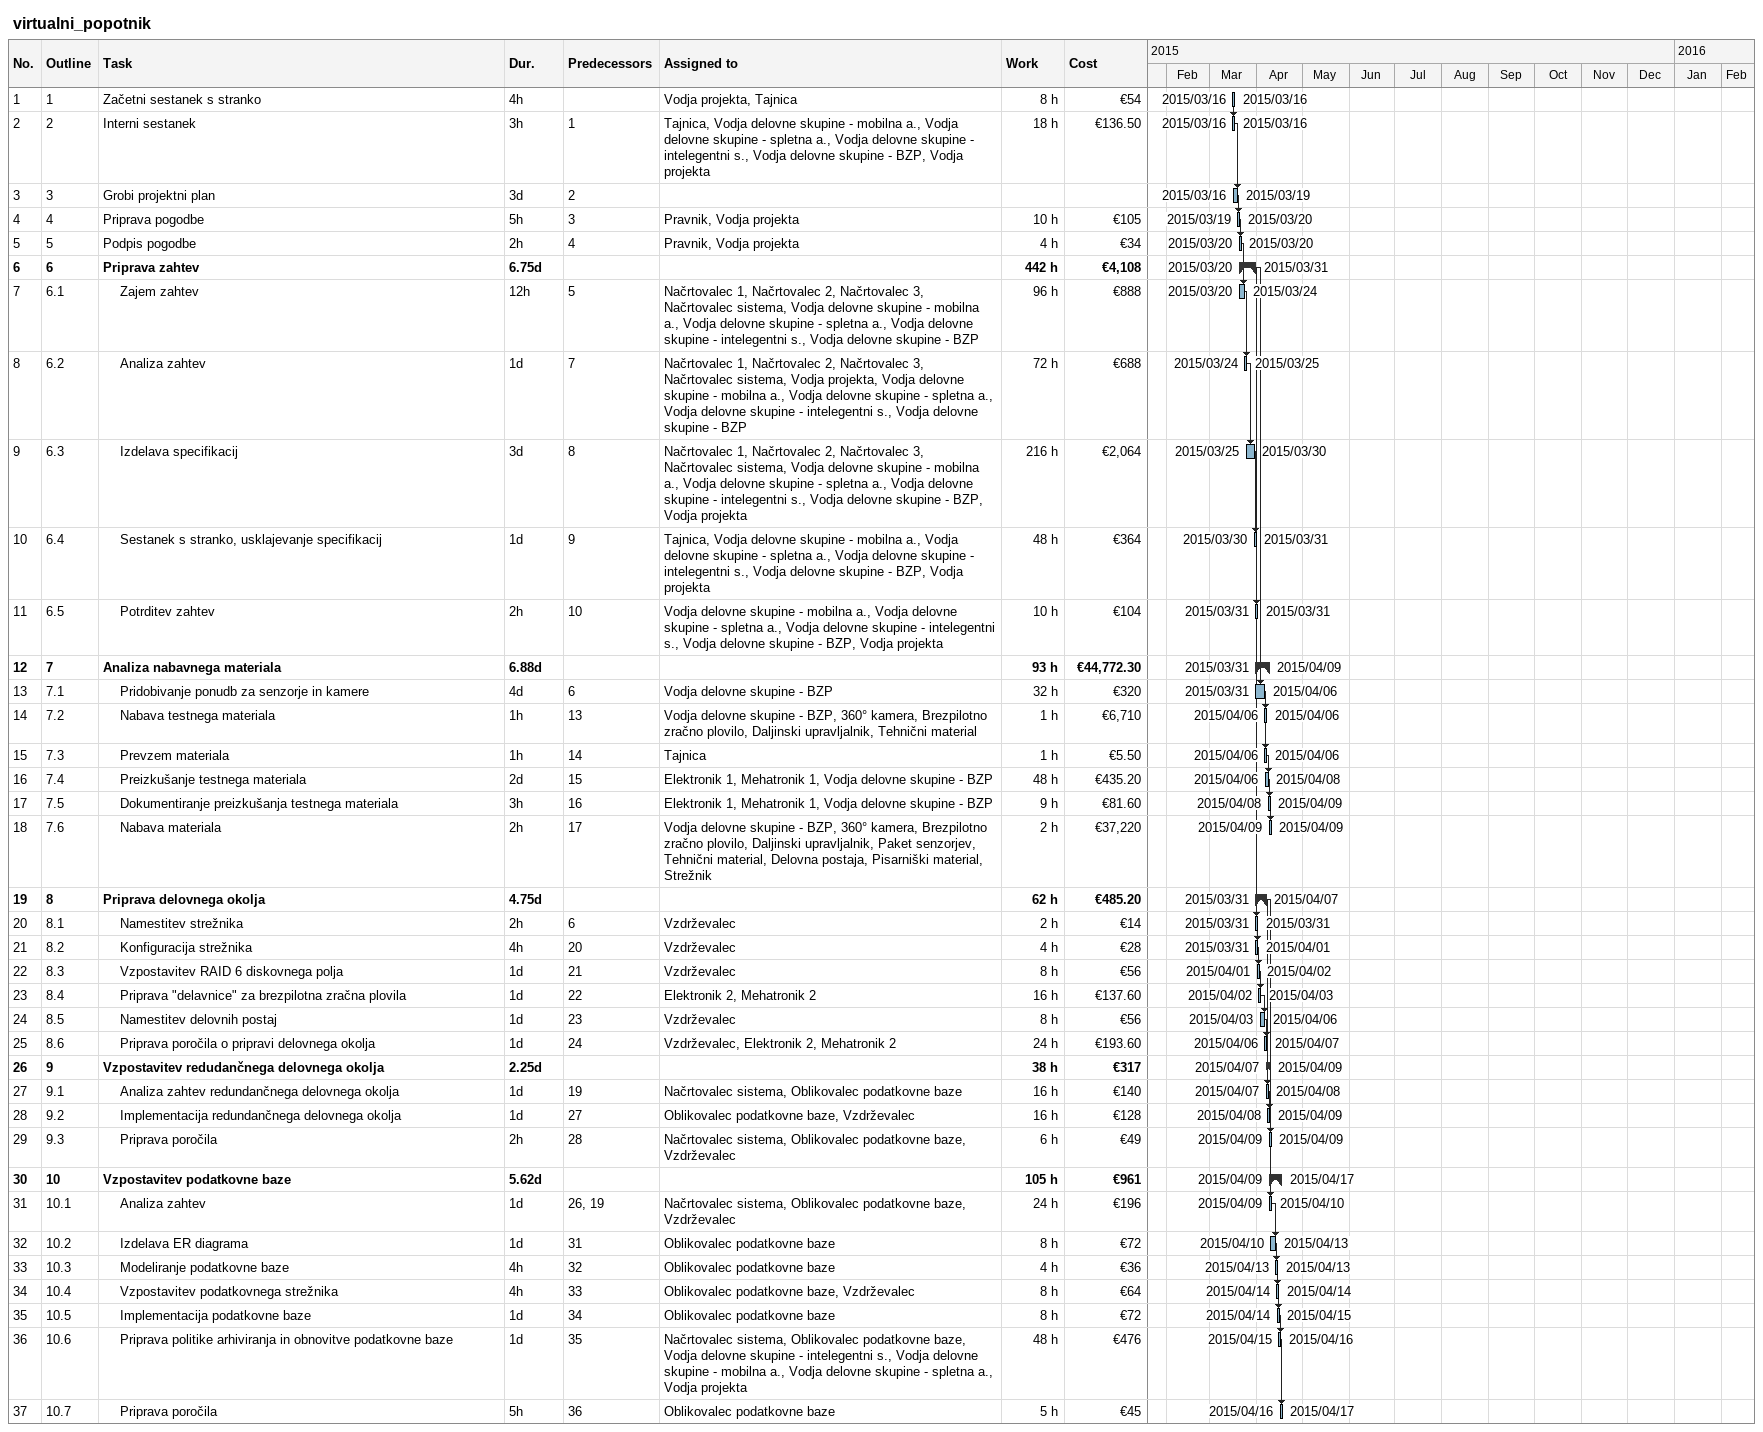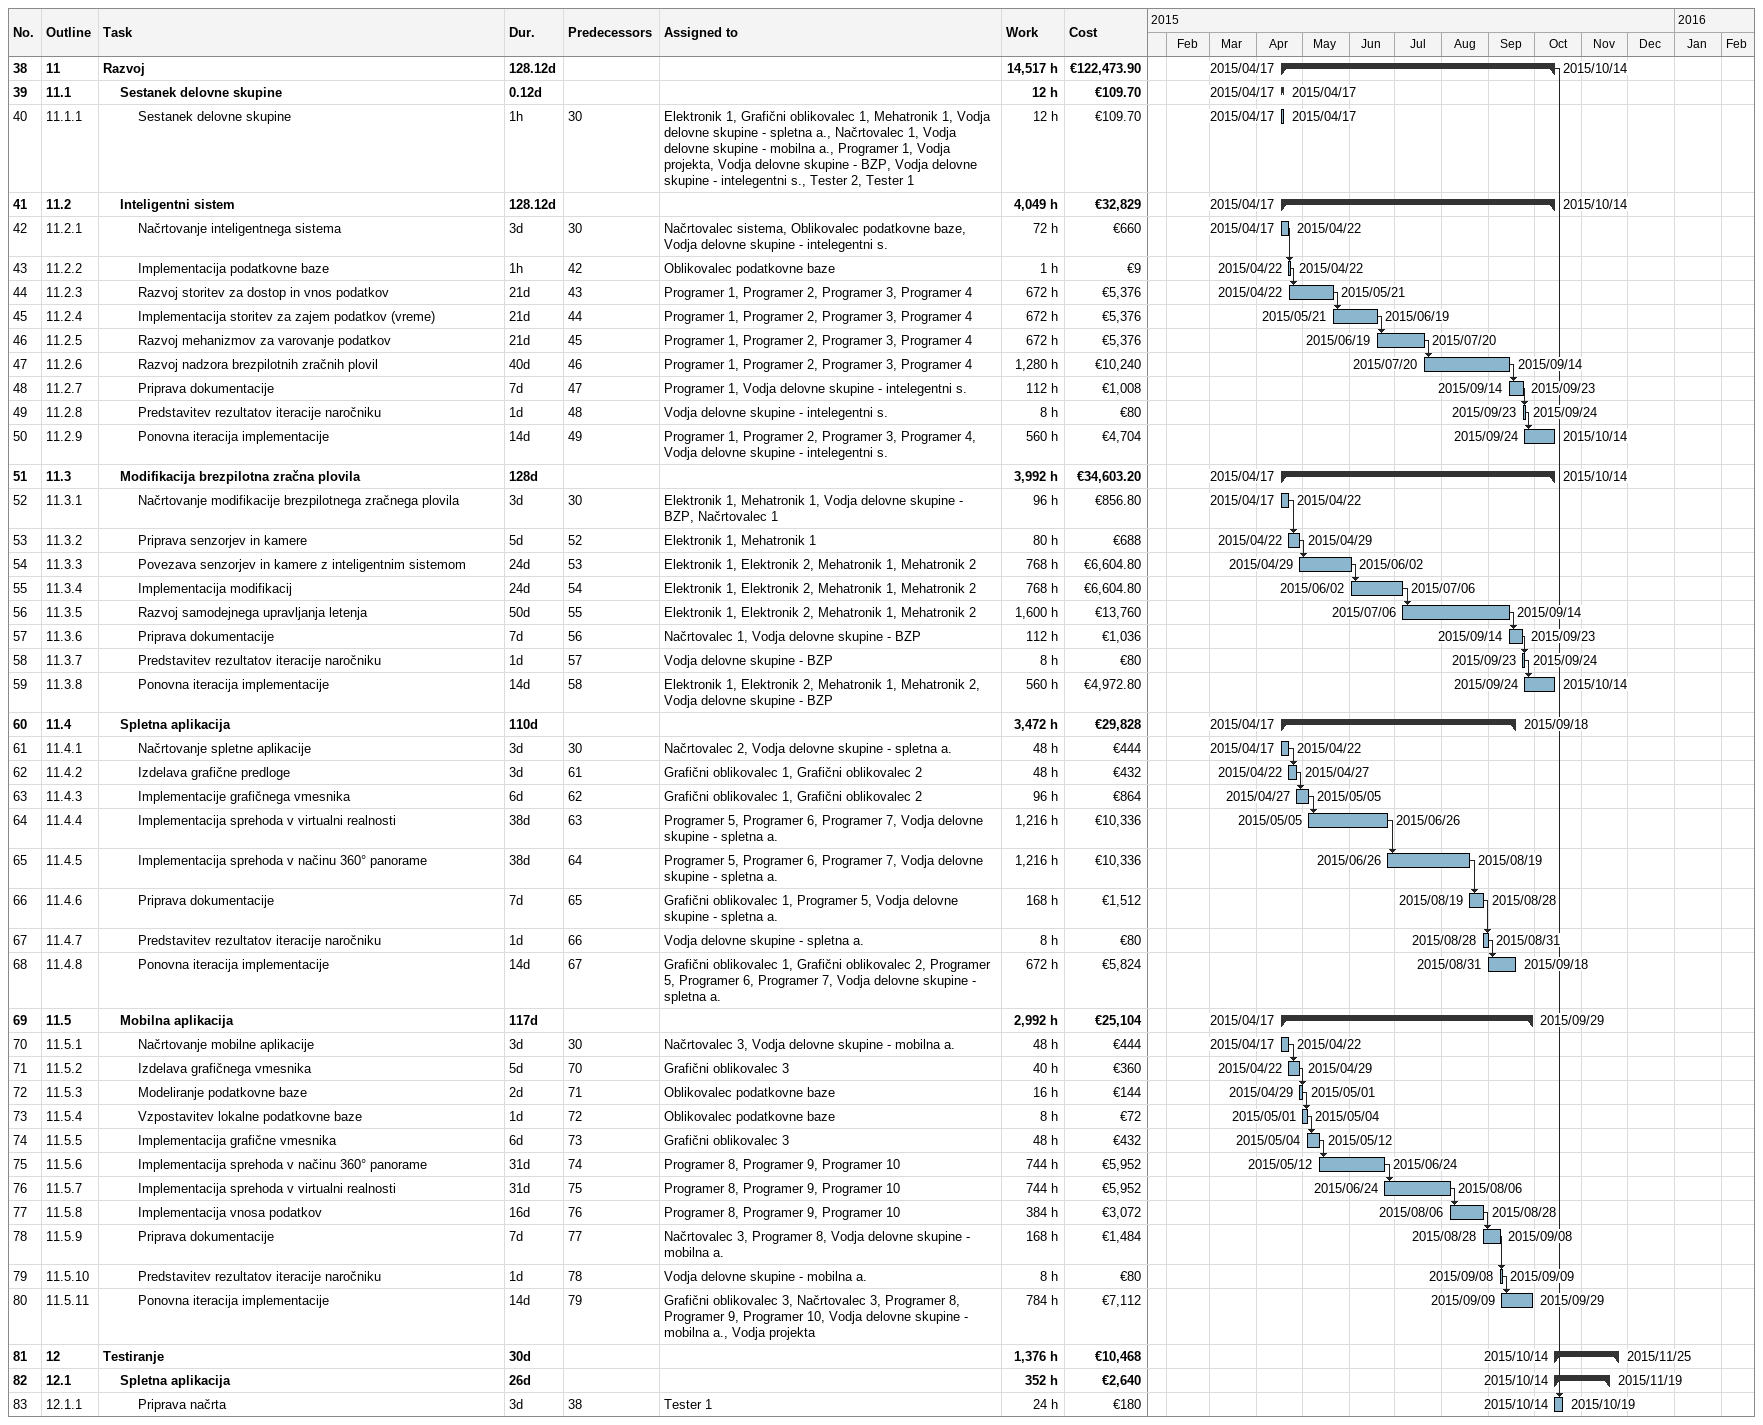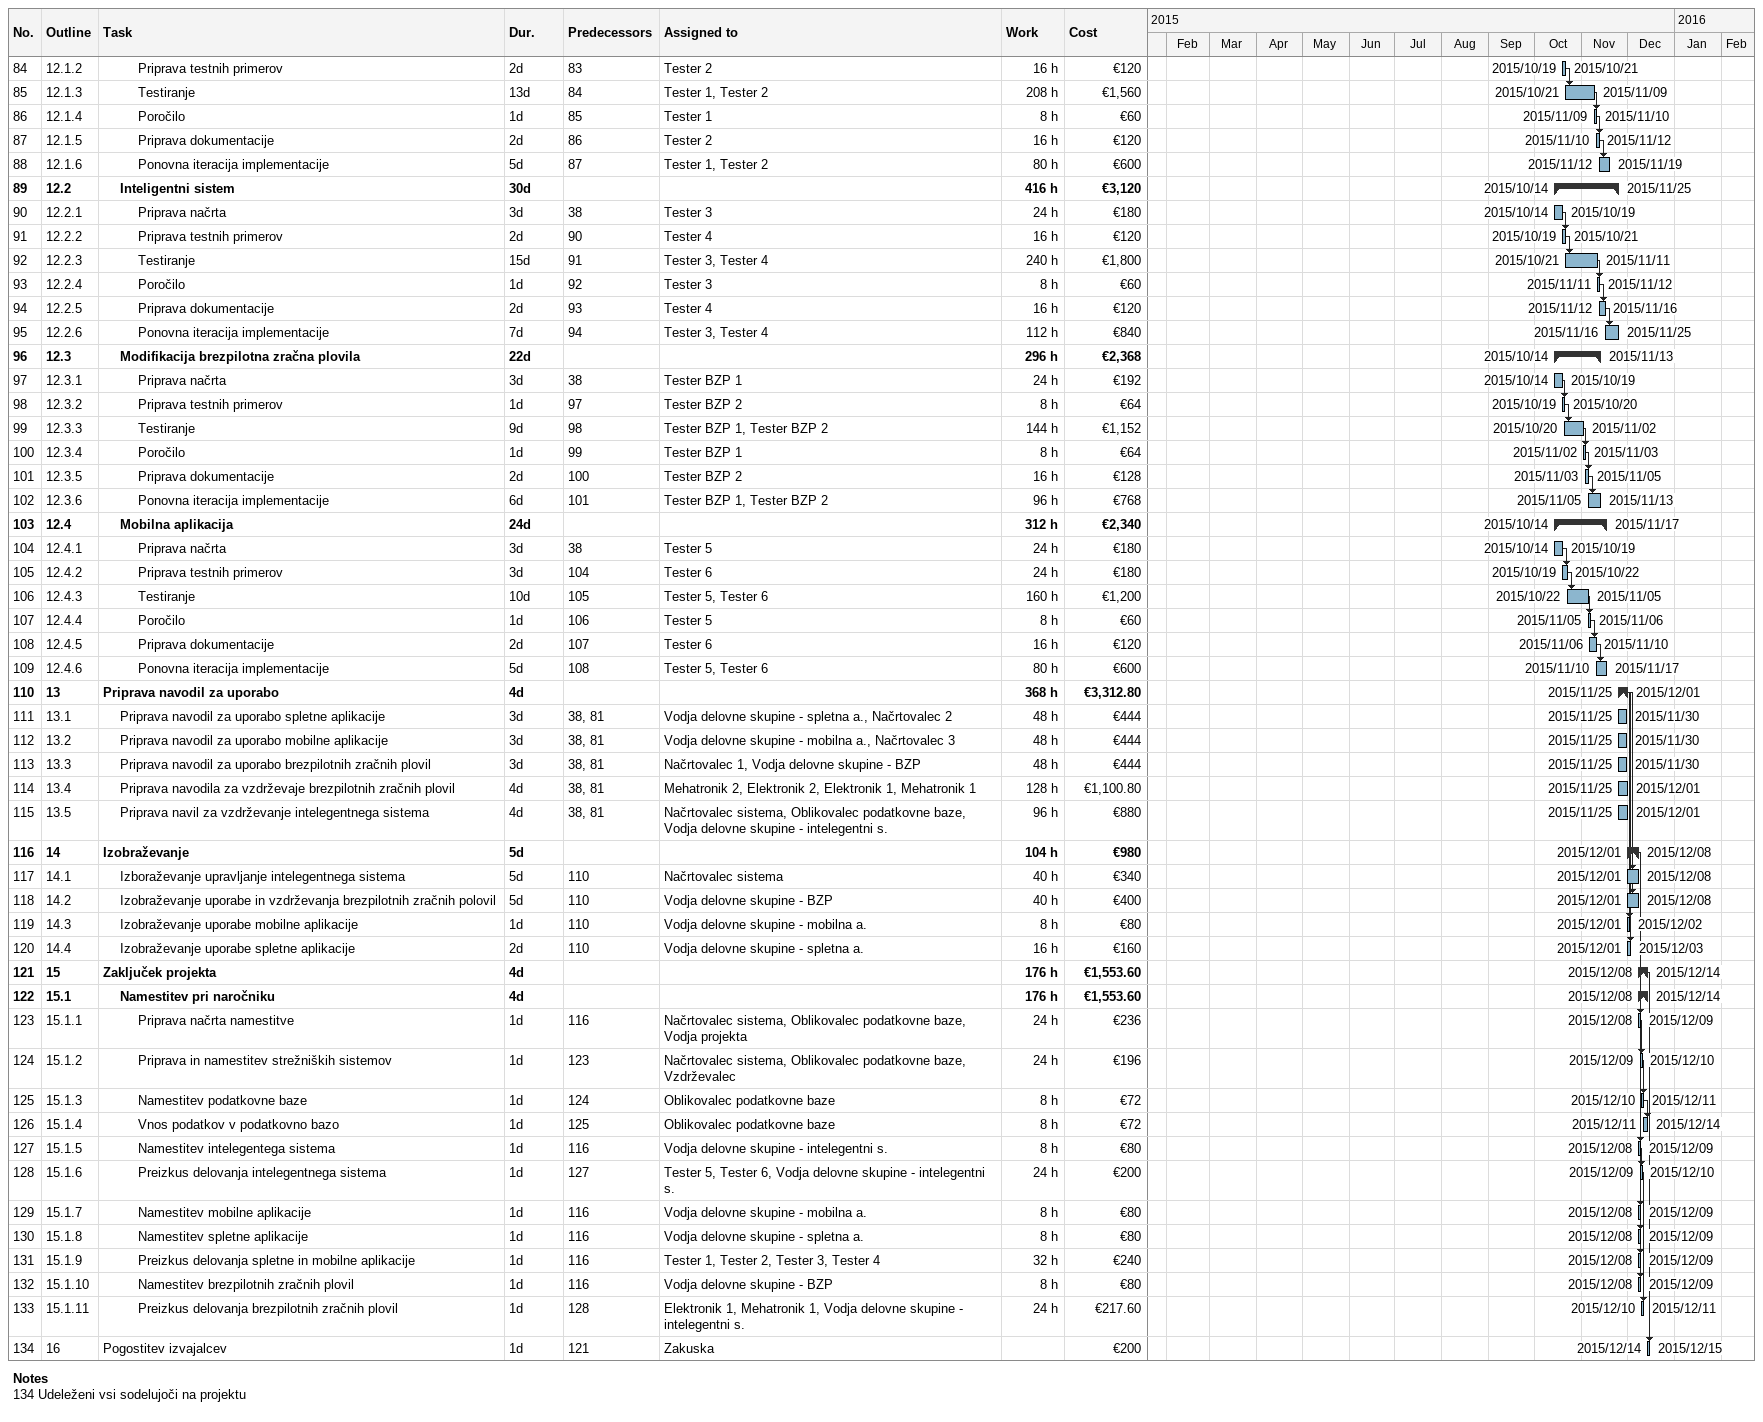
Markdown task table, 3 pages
virtualni_popotnik

| ID | WBS | Task | Duration | Start | Finish | Predecessors | Resources | Work (h) | Cost (€) |
|---|---|---|---|---|---|---|---|---|---|
| 1 | 1 | Začetni sestanek s stranko | 4h | 2015-03-16 | 2015-03-16 |  | Vodja projekta, Tajnica | 8 | 54 |
| 2 | 2 | Interni sestanek | 3h | 2015-03-16 | 2015-03-16 | 1 | Tajnica, Vodja delovne skupine - mobilna a., Vodja delovne skupine - spletna a., Vodja delovne skupine - intelegentni s., Vodja delovne skupine - BZP, Vodja projekta | 18 | 136.50 |
| 3 | 3 | Grobi projektni plan | 3d | 2015-03-16 | 2015-03-19 | 2 |  |  |  |
| 4 | 4 | Priprava pogodbe | 5h | 2015-03-19 | 2015-03-20 | 3 | Pravnik, Vodja projekta | 10 | 105 |
| 5 | 5 | Podpis pogodbe | 2h | 2015-03-20 | 2015-03-20 | 4 | Pravnik, Vodja projekta | 4 | 34 |
| 6 | 6 | **Priprava zahtev** | 6.75d | 2015-03-20 | 2015-03-31 |  |  | 442 | 4108 |
| 7 | 6.1 | Zajem zahtev | 12h | 2015-03-20 | 2015-03-24 | 5 | Načrtovalec 1, Načrtovalec 2, Načrtovalec 3, Načrtovalec sistema, Vodja delovne skupine - mobilna a., Vodja delovne skupine - spletna a., Vodja delovne skupine - intelegentni s., Vodja delovne skupine - BZP | 96 | 888 |
| 8 | 6.2 | Analiza zahtev | 1d | 2015-03-24 | 2015-03-25 | 7 | Načrtovalec 1, Načrtovalec 2, Načrtovalec 3, Načrtovalec sistema, Vodja projekta, Vodja delovne skupine - mobilna a., Vodja delovne skupine - spletna a., Vodja delovne skupine - intelegentni s., Vodja delovne skupine - BZP | 72 | 688 |
| 9 | 6.3 | Izdelava specifikacij | 3d | 2015-03-25 | 2015-03-30 | 8 | Načrtovalec 1, Načrtovalec 2, Načrtovalec 3, Načrtovalec sistema, Vodja delovne skupine - mobilna a., Vodja delovne skupine - spletna a., Vodja delovne skupine - intelegentni s., Vodja delovne skupine - BZP, Vodja projekta | 216 | 2064 |
| 10 | 6.4 | Sestanek s stranko, usklajevanje specifikacij | 1d | 2015-03-30 | 2015-03-31 | 9 | Tajnica, Vodja delovne skupine - mobilna a., Vodja delovne skupine - spletna a., Vodja delovne skupine - intelegentni s., Vodja delovne skupine - BZP, Vodja projekta | 48 | 364 |
| 11 | 6.5 | Potrditev zahtev | 2h | 2015-03-31 | 2015-03-31 | 10 | Vodja delovne skupine - mobilna a., Vodja delovne skupine - spletna a., Vodja delovne skupine - intelegentni s., Vodja delovne skupine - BZP, Vodja projekta | 10 | 104 |
| 12 | 7 | **Analiza nabavnega materiala** | 6.88d | 2015-03-31 | 2015-04-09 |  |  | 93 | 44772.30 |
| 13 | 7.1 | Pridobivanje ponudb za senzorje in kamere | 4d | 2015-03-31 | 2015-04-06 | 6 | Vodja delovne skupine - BZP | 32 | 320 |
| 14 | 7.2 | Nabava testnega materiala | 1h | 2015-04-06 | 2015-04-06 | 13 | Vodja delovne skupine - BZP, 360° kamera, Brezpilotno zračno plovilo, Daljinski upravljalnik, Tehnični material | 1 | 6710 |
| 15 | 7.3 | Prevzem materiala | 1h | 2015-04-06 | 2015-04-06 | 14 | Tajnica | 1 | 5.50 |
| 16 | 7.4 | Preizkušanje testnega materiala | 2d | 2015-04-06 | 2015-04-08 | 15 | Elektronik 1, Mehatronik 1, Vodja delovne skupine - BZP | 48 | 435.20 |
| 17 | 7.5 | Dokumentiranje preizkušanja testnega materiala | 3h | 2015-04-08 | 2015-04-09 | 16 | Elektronik 1, Mehatronik 1, Vodja delovne skupine - BZP | 9 | 81.60 |
| 18 | 7.6 | Nabava materiala | 2h | 2015-04-09 | 2015-04-09 | 17 | Vodja delovne skupine - BZP, 360° kamera, Brezpilotno zračno plovilo, Daljinski upravljalnik, Paket senzorjev, Tehnični material, Delovna postaja, Pisarniški material, Strežnik | 2 | 37220 |
| 19 | 8 | **Priprava delovnega okolja** | 4.75d | 2015-03-31 | 2015-04-07 |  |  | 62 | 485.20 |
| 20 | 8.1 | Namestitev strežnika | 2h | 2015-03-31 | 2015-03-31 | 6 | Vzdrževalec | 2 | 14 |
| 21 | 8.2 | Konfiguracija strežnika | 4h | 2015-03-31 | 2015-04-01 | 20 | Vzdrževalec | 4 | 28 |
| 22 | 8.3 | Vzpostavitev RAID 6 diskovnega polja | 1d | 2015-04-01 | 2015-04-02 | 21 | Vzdrževalec | 8 | 56 |
| 23 | 8.4 | Priprava "delavnice" za brezpilotna zračna plovila | 1d | 2015-04-02 | 2015-04-03 | 22 | Elektronik 2, Mehatronik 2 | 16 | 137.60 |
| 24 | 8.5 | Namestitev delovnih postaj | 1d | 2015-04-03 | 2015-04-06 | 23 | Vzdrževalec | 8 | 56 |
| 25 | 8.6 | Priprava poročila o pripravi delovnega okolja | 1d | 2015-04-06 | 2015-04-07 | 24 | Vzdrževalec, Elektronik 2, Mehatronik 2 | 24 | 193.60 |
| 26 | 9 | **Vzpostavitev redudančnega delovnega okolja** | 2.25d | 2015-04-07 | 2015-04-09 |  |  | 38 | 317 |
| 27 | 9.1 | Analiza zahtev redundančnega delovnega okolja | 1d | 2015-04-07 | 2015-04-08 | 19 | Načrtovalec sistema, Oblikovalec podatkovne baze | 16 | 140 |
| 28 | 9.2 | Implementacija redundančnega delovnega okolja | 1d | 2015-04-08 | 2015-04-09 | 27 | Oblikovalec podatkovne baze, Vzdrževalec | 16 | 128 |
| 29 | 9.3 | Priprava poročila | 2h | 2015-04-09 | 2015-04-09 | 28 | Načrtovalec sistema, Oblikovalec podatkovne baze, Vzdrževalec | 6 | 49 |
| 30 | 10 | **Vzpostavitev podatkovne baze** | 5.62d | 2015-04-09 | 2015-04-17 |  |  | 105 | 961 |
| 31 | 10.1 | Analiza zahtev | 1d | 2015-04-09 | 2015-04-10 | 26, 19 | Načrtovalec sistema, Oblikovalec podatkovne baze, Vzdrževalec | 24 | 196 |
| 32 | 10.2 | Izdelava ER diagrama | 1d | 2015-04-10 | 2015-04-13 | 31 | Oblikovalec podatkovne baze | 8 | 72 |
| 33 | 10.3 | Modeliranje podatkovne baze | 4h | 2015-04-13 | 2015-04-13 | 32 | Oblikovalec podatkovne baze | 4 | 36 |
| 34 | 10.4 | Vzpostavitev podatkovnega strežnika | 4h | 2015-04-14 | 2015-04-14 | 33 | Oblikovalec podatkovne baze, Vzdrževalec | 8 | 64 |
| 35 | 10.5 | Implementacija podatkovne baze | 1d | 2015-04-14 | 2015-04-15 | 34 | Oblikovalec podatkovne baze | 8 | 72 |
| 36 | 10.6 | Priprava politike arhiviranja in obnovitve podatkovne baze | 1d | 2015-04-15 | 2015-04-16 | 35 | Načrtovalec sistema, Oblikovalec podatkovne baze, Vodja delovne skupine - intelegentni s., Vodja delovne skupine - mobilna a., Vodja delovne skupine - spletna a., Vodja projekta | 48 | 476 |
| 37 | 10.7 | Priprava poročila | 5h | 2015-04-16 | 2015-04-17 | 36 | Oblikovalec podatkovne baze | 5 | 45 |
| 38 | 11 | **Razvoj** | 128.12d | 2015-04-17 | 2015-10-14 |  |  | 14517 | 122473.90 |
| 39 | 11.1 | **Sestanek delovne skupine** | 0.12d | 2015-04-17 | 2015-04-17 |  |  | 12 | 109.70 |
| 40 | 11.1.1 | Sestanek delovne skupine | 1h | 2015-04-17 | 2015-04-17 | 30 | Elektronik 1, Grafični oblikovalec 1, Mehatronik 1, Vodja delovne skupine - spletna a., Načrtovalec 1, Vodja delovne skupine - mobilna a., Programer 1, Vodja projekta, Vodja delovne skupine - BZP, Vodja delovne skupine - intelegentni s., Tester 2, Tester 1 | 12 | 109.70 |
| 41 | 11.2 | **Inteligentni sistem** | 128.12d | 2015-04-17 | 2015-10-14 |  |  | 4049 | 32829 |
| 42 | 11.2.1 | Načrtovanje inteligentnega sistema | 3d | 2015-04-17 | 2015-04-22 | 30 | Načrtovalec sistema, Oblikovalec podatkovne baze, Vodja delovne skupine - intelegentni s. | 72 | 660 |
| 43 | 11.2.2 | Implementacija podatkovne baze | 1h | 2015-04-22 | 2015-04-22 | 42 | Oblikovalec podatkovne baze | 1 | 9 |
| 44 | 11.2.3 | Razvoj storitev za dostop in vnos podatkov | 21d | 2015-04-22 | 2015-05-21 | 43 | Programer 1, Programer 2, Programer 3, Programer 4 | 672 | 5376 |
| 45 | 11.2.4 | Implementacija storitev za zajem podatkov (vreme) | 21d | 2015-05-21 | 2015-06-19 | 44 | Programer 1, Programer 2, Programer 3, Programer 4 | 672 | 5376 |
| 46 | 11.2.5 | Razvoj mehanizmov za varovanje podatkov | 21d | 2015-06-19 | 2015-07-20 | 45 | Programer 1, Programer 2, Programer 3, Programer 4 | 672 | 5376 |
| 47 | 11.2.6 | Razvoj nadzora brezpilotnih zračnih plovil | 40d | 2015-07-20 | 2015-09-14 | 46 | Programer 1, Programer 2, Programer 3, Programer 4 | 1280 | 10240 |
| 48 | 11.2.7 | Priprava dokumentacije | 7d | 2015-09-14 | 2015-09-23 | 47 | Programer 1, Vodja delovne skupine - intelegentni s. | 112 | 1008 |
| 49 | 11.2.8 | Predstavitev rezultatov iteracije naročniku | 1d | 2015-09-23 | 2015-09-24 | 48 | Vodja delovne skupine - intelegentni s. | 8 | 80 |
| 50 | 11.2.9 | Ponovna iteracija implementacije | 14d | 2015-09-24 | 2015-10-14 | 49 | Programer 1, Programer 2, Programer 3, Programer 4, Vodja delovne skupine - intelegentni s. | 560 | 4704 |
| 51 | 11.3 | **Modifikacija brezpilotna zračna plovila** | 128d | 2015-04-17 | 2015-10-14 |  |  | 3992 | 34603.20 |
| 52 | 11.3.1 | Načrtovanje modifikacije brezpilotnega zračnega plovila | 3d | 2015-04-17 | 2015-04-22 | 30 | Elektronik 1, Mehatronik 1, Vodja delovne skupine - BZP, Načrtovalec 1 | 96 | 856.80 |
| 53 | 11.3.2 | Priprava senzorjev in kamere | 5d | 2015-04-22 | 2015-04-29 | 52 | Elektronik 1, Mehatronik 1 | 80 | 688 |
| 54 | 11.3.3 | Povezava senzorjev in kamere z inteligentnim sistemom | 24d | 2015-04-29 | 2015-06-02 | 53 | Elektronik 1, Elektronik 2, Mehatronik 1, Mehatronik 2 | 768 | 6604.80 |
| 55 | 11.3.4 | Implementacija modifikacij | 24d | 2015-06-02 | 2015-07-06 | 54 | Elektronik 1, Elektronik 2, Mehatronik 1, Mehatronik 2 | 768 | 6604.80 |
| 56 | 11.3.5 | Razvoj samodejnega upravljanja letenja | 50d | 2015-07-06 | 2015-09-14 | 55 | Elektronik 1, Elektronik 2, Mehatronik 1, Mehatronik 2 | 1600 | 13760 |
| 57 | 11.3.6 | Priprava dokumentacije | 7d | 2015-09-14 | 2015-09-23 | 56 | Načrtovalec 1, Vodja delovne skupine - BZP | 112 | 1036 |
| 58 | 11.3.7 | Predstavitev rezultatov iteracije naročniku | 1d | 2015-09-23 | 2015-09-24 | 57 | Vodja delovne skupine - BZP | 8 | 80 |
| 59 | 11.3.8 | Ponovna iteracija implementacije | 14d | 2015-09-24 | 2015-10-14 | 58 | Elektronik 1, Elektronik 2, Mehatronik 1, Mehatronik 2, Vodja delovne skupine - BZP | 560 | 4972.80 |
| 60 | 11.4 | **Spletna aplikacija** | 110d | 2015-04-17 | 2015-09-18 |  |  | 3472 | 29828 |
| 61 | 11.4.1 | Načrtovanje spletne aplikacije | 3d | 2015-04-17 | 2015-04-22 | 30 | Načrtovalec 2, Vodja delovne skupine - spletna a. | 48 | 444 |
| 62 | 11.4.2 | Izdelava grafične predloge | 3d | 2015-04-22 | 2015-04-27 | 61 | Grafični oblikovalec 1, Grafični oblikovalec 2 | 48 | 432 |
| 63 | 11.4.3 | Implementacije grafičnega vmesnika | 6d | 2015-04-27 | 2015-05-05 | 62 | Grafični oblikovalec 1, Grafični oblikovalec 2 | 96 | 864 |
| 64 | 11.4.4 | Implementacija sprehoda v virtualni realnosti | 38d | 2015-05-05 | 2015-06-26 | 63 | Programer 5, Programer 6, Programer 7, Vodja delovne skupine - spletna a. | 1216 | 10336 |
| 65 | 11.4.5 | Implementacija sprehoda v načinu 360° panorame | 38d | 2015-06-26 | 2015-08-19 | 64 | Programer 5, Programer 6, Programer 7, Vodja delovne skupine - spletna a. | 1216 | 10336 |
| 66 | 11.4.6 | Priprava dokumentacije | 7d | 2015-08-19 | 2015-08-28 | 65 | Grafični oblikovalec 1, Programer 5, Vodja delovne skupine - spletna a. | 168 | 1512 |
| 67 | 11.4.7 | Predstavitev rezultatov iteracije naročniku | 1d | 2015-08-28 | 2015-08-31 | 66 | Vodja delovne skupine - spletna a. | 8 | 80 |
| 68 | 11.4.8 | Ponovna iteracija implementacije | 14d | 2015-08-31 | 2015-09-18 | 67 | Grafični oblikovalec 1, Grafični oblikovalec 2, Programer 5, Programer 6, Programer 7, Vodja delovne skupine - spletna a. | 672 | 5824 |
| 69 | 11.5 | **Mobilna aplikacija** | 117d | 2015-04-17 | 2015-09-29 |  |  | 2992 | 25104 |
| 70 | 11.5.1 | Načrtovanje mobilne aplikacije | 3d | 2015-04-17 | 2015-04-22 | 30 | Načrtovalec 3, Vodja delovne skupine - mobilna a. | 48 | 444 |
| 71 | 11.5.2 | Izdelava grafičnega vmesnika | 5d | 2015-04-22 | 2015-04-29 | 70 | Grafični oblikovalec 3 | 40 | 360 |
| 72 | 11.5.3 | Modeliranje podatkovne baze | 2d | 2015-04-29 | 2015-05-01 | 71 | Oblikovalec podatkovne baze | 16 | 144 |
| 73 | 11.5.4 | Vzpostavitev lokalne podatkovne baze | 1d | 2015-05-01 | 2015-05-04 | 72 | Oblikovalec podatkovne baze | 8 | 72 |
| 74 | 11.5.5 | Implementacija grafične vmesnika | 6d | 2015-05-04 | 2015-05-12 | 73 | Grafični oblikovalec 3 | 48 | 432 |
| 75 | 11.5.6 | Implementacija sprehoda v načinu 360° panorame | 31d | 2015-05-12 | 2015-06-24 | 74 | Programer 8, Programer 9, Programer 10 | 744 | 5952 |
| 76 | 11.5.7 | Implementacija sprehoda v virtualni realnosti | 31d | 2015-06-24 | 2015-08-06 | 75 | Programer 8, Programer 9, Programer 10 | 744 | 5952 |
| 77 | 11.5.8 | Implementacija vnosa podatkov | 16d | 2015-08-06 | 2015-08-28 | 76 | Programer 8, Programer 9, Programer 10 | 384 | 3072 |
| 78 | 11.5.9 | Priprava dokumentacije | 7d | 2015-08-28 | 2015-09-08 | 77 | Načrtovalec 3, Programer 8, Vodja delovne skupine - mobilna a. | 168 | 1484 |
| 79 | 11.5.10 | Predstavitev rezultatov iteracije naročniku | 1d | 2015-09-08 | 2015-09-09 | 78 | Vodja delovne skupine - mobilna a. | 8 | 80 |
| 80 | 11.5.11 | Ponovna iteracija implementacije | 14d | 2015-09-09 | 2015-09-29 | 79 | Grafični oblikovalec 3, Načrtovalec 3, Programer 8, Programer 9, Programer 10, Vodja delovne skupine - mobilna a., Vodja projekta | 784 | 7112 |
| 81 | 12 | **Testiranje** | 30d | 2015-10-14 | 2015-11-25 |  |  | 1376 | 10468 |
| 82 | 12.1 | **Spletna aplikacija** | 26d | 2015-10-14 | 2015-11-19 |  |  | 352 | 2640 |
| 83 | 12.1.1 | Priprava načrta | 3d | 2015-10-14 | 2015-10-19 | 38 | Tester 1 | 24 | 180 |
| 84 | 12.1.2 | Priprava testnih primerov | 2d | 2015-10-19 | 2015-10-21 | 83 | Tester 2 | 16 | 120 |
| 85 | 12.1.3 | Testiranje | 13d | 2015-10-21 | 2015-11-09 | 84 | Tester 1, Tester 2 | 208 | 1560 |
| 86 | 12.1.4 | Poročilo | 1d | 2015-11-09 | 2015-11-10 | 85 | Tester 1 | 8 | 60 |
| 87 | 12.1.5 | Priprava dokumentacije | 2d | 2015-11-10 | 2015-11-12 | 86 | Tester 2 | 16 | 120 |
| 88 | 12.1.6 | Ponovna iteracija implementacije | 5d | 2015-11-12 | 2015-11-19 | 87 | Tester 1, Tester 2 | 80 | 600 |
| 89 | 12.2 | **Inteligentni sistem** | 30d | 2015-10-14 | 2015-11-25 |  |  | 416 | 3120 |
| 90 | 12.2.1 | Priprava načrta | 3d | 2015-10-14 | 2015-10-19 | 38 | Tester 3 | 24 | 180 |
| 91 | 12.2.2 | Priprava testnih primerov | 2d | 2015-10-19 | 2015-10-21 | 90 | Tester 4 | 16 | 120 |
| 92 | 12.2.3 | Testiranje | 15d | 2015-10-21 | 2015-11-11 | 91 | Tester 3, Tester 4 | 240 | 1800 |
| 93 | 12.2.4 | Poročilo | 1d | 2015-11-11 | 2015-11-12 | 92 | Tester 3 | 8 | 60 |
| 94 | 12.2.5 | Priprava dokumentacije | 2d | 2015-11-12 | 2015-11-16 | 93 | Tester 4 | 16 | 120 |
| 95 | 12.2.6 | Ponovna iteracija implementacije | 7d | 2015-11-16 | 2015-11-25 | 94 | Tester 3, Tester 4 | 112 | 840 |
| 96 | 12.3 | **Modifikacija brezpilotna zračna plovila** | 22d | 2015-10-14 | 2015-11-13 |  |  | 296 | 2368 |
| 97 | 12.3.1 | Priprava načrta | 3d | 2015-10-14 | 2015-10-19 | 38 | Tester BZP 1 | 24 | 192 |
| 98 | 12.3.2 | Priprava testnih primerov | 1d | 2015-10-19 | 2015-10-20 | 97 | Tester BZP 2 | 8 | 64 |
| 99 | 12.3.3 | Testiranje | 9d | 2015-10-20 | 2015-11-02 | 98 | Tester BZP 1, Tester BZP 2 | 144 | 1152 |
| 100 | 12.3.4 | Poročilo | 1d | 2015-11-02 | 2015-11-03 | 99 | Tester BZP 1 | 8 | 64 |
| 101 | 12.3.5 | Priprava dokumentacije | 2d | 2015-11-03 | 2015-11-05 | 100 | Tester BZP 2 | 16 | 128 |
| 102 | 12.3.6 | Ponovna iteracija implementacije | 6d | 2015-11-05 | 2015-11-13 | 101 | Tester BZP 1, Tester BZP 2 | 96 | 768 |
| 103 | 12.4 | **Mobilna aplikacija** | 24d | 2015-10-14 | 2015-11-17 |  |  | 312 | 2340 |
| 104 | 12.4.1 | Priprava načrta | 3d | 2015-10-14 | 2015-10-19 | 38 | Tester 5 | 24 | 180 |
| 105 | 12.4.2 | Priprava testnih primerov | 3d | 2015-10-19 | 2015-10-22 | 104 | Tester 6 | 24 | 180 |
| 106 | 12.4.3 | Testiranje | 10d | 2015-10-22 | 2015-11-05 | 105 | Tester 5, Tester 6 | 160 | 1200 |
| 107 | 12.4.4 | Poročilo | 1d | 2015-11-05 | 2015-11-06 | 106 | Tester 5 | 8 | 60 |
| 108 | 12.4.5 | Priprava dokumentacije | 2d | 2015-11-06 | 2015-11-10 | 107 | Tester 6 | 16 | 120 |
| 109 | 12.4.6 | Ponovna iteracija implementacije | 5d | 2015-11-10 | 2015-11-17 | 108 | Tester 5, Tester 6 | 80 | 600 |
| 110 | 13 | **Priprava navodil za uporabo** | 4d | 2015-11-25 | 2015-12-01 |  |  | 368 | 3312.80 |
| 111 | 13.1 | Priprava navodil za uporabo spletne aplikacije | 3d | 2015-11-25 | 2015-11-30 | 38, 81 | Vodja delovne skupine - spletna a., Načrtovalec 2 | 48 | 444 |
| 112 | 13.2 | Priprava navodil za uporabo mobilne aplikacije | 3d | 2015-11-25 | 2015-11-30 | 38, 81 | Vodja delovne skupine - mobilna a., Načrtovalec 3 | 48 | 444 |
| 113 | 13.3 | Priprava navodil za uporabo brezpilotnih zračnih plovil | 3d | 2015-11-25 | 2015-11-30 | 38, 81 | Načrtovalec 1, Vodja delovne skupine - BZP | 48 | 444 |
| 114 | 13.4 | Priprava navodila za vzdrževaje brezpilotnih zračnih plovil | 4d | 2015-11-25 | 2015-12-01 | 38, 81 | Mehatronik 2, Elektronik 2, Elektronik 1, Mehatronik 1 | 128 | 1100.80 |
| 115 | 13.5 | Priprava navil za vzdrževanje intelegentnega sistema | 4d | 2015-11-25 | 2015-12-01 | 38, 81 | Načrtovalec sistema, Oblikovalec podatkovne baze, Vodja delovne skupine - intelegentni s. | 96 | 880 |
| 116 | 14 | **Izobraževanje** | 5d | 2015-12-01 | 2015-12-08 |  |  | 104 | 980 |
| 117 | 14.1 | Izboraževanje upravljanje intelegentnega sistema | 5d | 2015-12-01 | 2015-12-08 | 110 | Načrtovalec sistema | 40 | 340 |
| 118 | 14.2 | Izobraževanje uporabe in vzdrževanja brezpilotnih zračnih polovil | 5d | 2015-12-01 | 2015-12-08 | 110 | Vodja delovne skupine - BZP | 40 | 400 |
| 119 | 14.3 | Izobraževanje uporabe mobilne aplikacije | 1d | 2015-12-01 | 2015-12-02 | 110 | Vodja delovne skupine - mobilna a. | 8 | 80 |
| 120 | 14.4 | Izobraževanje uporabe spletne aplikacije | 2d | 2015-12-01 | 2015-12-03 | 110 | Vodja delovne skupine - spletna a. | 16 | 160 |
| 121 | 15 | **Zaključek projekta** | 4d | 2015-12-08 | 2015-12-14 |  |  | 176 | 1553.60 |
| 122 | 15.1 | **Namestitev pri naročniku** | 4d | 2015-12-08 | 2015-12-14 |  |  | 176 | 1553.60 |
| 123 | 15.1.1 | Priprava načrta namestitve | 1d | 2015-12-08 | 2015-12-09 | 116 | Načrtovalec sistema, Oblikovalec podatkovne baze, Vodja projekta | 24 | 236 |
| 124 | 15.1.2 | Priprava in namestitev strežniških sistemov | 1d | 2015-12-09 | 2015-12-10 | 123 | Načrtovalec sistema, Oblikovalec podatkovne baze, Vzdrževalec | 24 | 196 |
| 125 | 15.1.3 | Namestitev podatkovne baze | 1d | 2015-12-10 | 2015-12-11 | 124 | Oblikovalec podatkovne baze | 8 | 72 |
| 126 | 15.1.4 | Vnos podatkov v podatkovno bazo | 1d | 2015-12-11 | 2015-12-14 | 125 | Oblikovalec podatkovne baze | 8 | 72 |
| 127 | 15.1.5 | Namestitev intelegentega sistema | 1d | 2015-12-08 | 2015-12-09 | 116 | Vodja delovne skupine - intelegentni s. | 8 | 80 |
| 128 | 15.1.6 | Preizkus delovanja intelegentnega sistema | 1d | 2015-12-09 | 2015-12-10 | 127 | Tester 5, Tester 6, Vodja delovne skupine - intelegentni s. | 24 | 200 |
| 129 | 15.1.7 | Namestitev mobilne aplikacije | 1d | 2015-12-08 | 2015-12-09 | 116 | Vodja delovne skupine - mobilna a. | 8 | 80 |
| 130 | 15.1.8 | Namestitev spletne aplikacije | 1d | 2015-12-08 | 2015-12-09 | 116 | Vodja delovne skupine - spletna a. | 8 | 80 |
| 131 | 15.1.9 | Preizkus delovanja spletne in mobilne aplikacije | 1d | 2015-12-08 | 2015-12-09 | 116 | Tester 1, Tester 2, Tester 3, Tester 4 | 32 | 240 |
| 132 | 15.1.10 | Namestitev brezpilotnih zračnih plovil | 1d | 2015-12-08 | 2015-12-09 | 116 | Vodja delovne skupine - BZP | 8 | 80 |
| 133 | 15.1.11 | Preizkus delovanja brezpilotnih zračnih plovil | 1d | 2015-12-10 | 2015-12-11 | 128 | Elektronik 1, Mehatronik 1, Vodja delovne skupine - intelegentni s. | 24 | 217.60 |
| 134 | 16 | Pogostitev izvajalcev | 1d | 2015-12-14 | 2015-12-15 | 121 | Zakuska |  | 200 |

Notes
- 134: Udeleženi vsi sodelujoči na projektu
